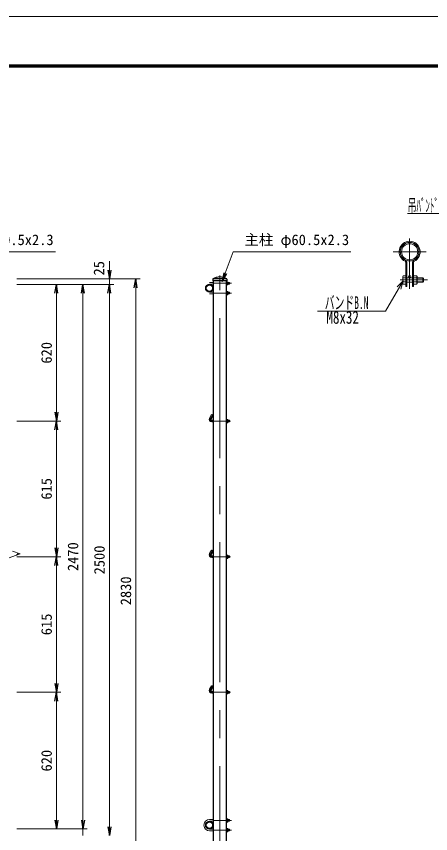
# Model space of a CAD drawing. Units: millimetres, scale not verified. Extents: x -5699 to 5699, y -3329 to 3329.
# Drawn here: x -2539 to -658, y -1097 to 2611 of the extents above; entities that cross this region are included whole.
import ezdxf
from ezdxf.enums import TextEntityAlignment as Align

# ---------------------------------------------------------------- set-up
doc = ezdxf.new("R2010")
doc.units = ezdxf.units.MM
doc.header["$LTSCALE"] = 20
doc.linetypes.add('USER1', pattern=[50.5, 30, -9, 2.5, -9])
doc.linetypes.add('USER3', pattern=[50.8, 31.75, -6.35, 6.35, -6.35])
for name, color, linetype, lineweight in [('0-1_3', 3, 'Continuous', 13), ('0-2_26', 2, 'USER1', 13), ('0-3_1', 1, 'Continuous', 9), ('0-5_28', 7, 'Continuous', 13), ('0-6_23', 2, 'Continuous', 9), ('0-B_0', 7, 'Continuous', 25), ('0-C_D-STR1', 1, 'Continuous', 25), ('0-D_D-STR2', 7, 'Continuous', 13), ('0-E_D-STR3', 3, 'Continuous', 13), ('0-F_D-BMK', 2, 'USER3', 13), ('1-0_D-STR-DIM', 7, 'Continuous', 13), ('1-5_D-STR-TXT', 7, 'Continuous', 13)]:
    doc.layers.add(name, color=color, linetype=linetype, lineweight=lineweight)
doc.styles.add('ＭＳ ゴシック', font='')
doc.styles.get('ＭＳ ゴシック').set_extended_font_data('MS Gothic')

# ---------------------------------------------------------------- blocks, each defined once
blk = doc.blocks.new('_OPEN')
at = {"layer": '0-B_0'}
blk.add_line((-20, 3.33), (0, 0), dxfattribs=at)
blk.add_lwpolyline([(-20, -3.33), (0, 0), (-20, 0)], dxfattribs=at)

msp = doc.modelspace()

# ---------------------------------------------------------------- linework, layer by layer
at = {"layer": '0-1_3'}
for p, q in [((-770.95, 1495.16), (-770.95, 1385.09)), ((-765.95, 1495.16), (-765.95, 1385.09)), ((-740.95, 1495.16), (-740.95, 1385.09)), ((-735.95, 1495.16), (-735.95, 1385.09)), ((-784.2, 1430.84), (-782.46, 1433.86)), ((-784.2, 1430.84), (-784.2, 1399.34)), ((-770.95, 1433.86), (-782.46, 1433.86)), ((-770.95, 1424.48), (-782.46, 1424.48)), ((-770.95, 1433.86), (-770.95, 1396.33)), ((-765.95, 1425.09), (-740.95, 1425.09)), ((-735.95, 1433.86), (-721.52, 1433.86)), ((-735.95, 1396.33), (-735.95, 1433.86)), ((-735.95, 1424.48), (-721.52, 1424.48)), ((-721.52, 1433.86), (-719.7, 1430.72)), ((-719.7, 1399.47), (-719.7, 1430.72)), ((-719.7, 1425.09), (-693.95, 1425.09)), ((-719.7, 1423.22), (-692.08, 1423.22)), ((-693.95, 1425.09), (-690.95, 1422.09)), ((-693.95, 1425.09), (-693.95, 1405.09)), ((-690.95, 1422.09), (-690.95, 1408.09)), ((-784.2, 1399.34), (-782.46, 1396.33)), ((-770.95, 1405.71), (-782.46, 1405.71)), ((-770.95, 1396.33), (-782.46, 1396.33)), ((-770.95, 1385.09), (-765.95, 1385.09)), ((-765.95, 1405.09), (-740.95, 1405.09)), ((-740.95, 1385.09), (-735.95, 1385.09)), ((-735.95, 1405.71), (-721.52, 1405.71)), ((-735.95, 1396.33), (-721.52, 1396.33)), ((-721.52, 1396.33), (-719.7, 1399.47)), ((-719.7, 1406.97), (-692.08, 1406.97)), ((-719.7, 1405.09), (-693.95, 1405.09)), ((-693.95, 1405.09), (-690.95, 1408.09))]:
    msp.add_line(p, q, dxfattribs=at)
msp.add_circle((-753.45, 1430.09), 5, dxfattribs=at)
for centre, radius, start, end in [((-753.45, 1542.59), 47.5, 295.37693, 244.62307), ((-753.45, 1542.59), 42.5, 295.37693, 244.62307), ((-775.95, 1495.16), 5, 0, 64.62307), ((-775.95, 1495.16), 10, 0, 64.62307), ((-730.95, 1495.16), 10, 115.37693, 180), ((-730.95, 1495.16), 5, 115.37693, 180), ((-775.61, 1429.17), 8.31, 145.61585, 214.38415), ((-752.87, 1415.09), 31.05, 162.4121, 197.5879), ((-728.37, 1429.17), 8.31, 325.61586, 34.38414), ((-751.11, 1415.09), 31.05, 342.4121, 17.5879), ((-775.61, 1401.02), 8.31, 145.61585, 214.38415), ((-728.37, 1401.02), 8.31, 325.61585, 34.38416)]:
    msp.add_arc(centre, radius, start, end, dxfattribs=at)
at = {"layer": '0-2_26'}
for p, q in [((-753.45, 1603.27), (-753.45, 1374.1)), ((-678.45, 1542.59), (-828.45, 1542.59)), ((-797, 1415.09), (-672, 1415.09))]:
    msp.add_line(p, q, dxfattribs=at)
at = {"layer": '0-3_1'}
for radius in [42.5, 36.75]:
    msp.add_circle((-753.45, 1542.59), radius, dxfattribs=at)
at = {"layer": '0-5_28'}
for p, q in [((-556, 1715.59), (-762.6, 1715.59)), ((-782.19, 1411.33), (-863.08, 1273.81)), ((-782.19, 1411.33), (-810.7, 1383.28)), ((-782.19, 1411.33), (-792.86, 1372.78)), ((-863.08, 1273.81), (-1171.7, 1273.81))]:
    msp.add_line(p, q, dxfattribs=at)
at = {"layer": '0-6_23'}
for points in [[(-5698.58, 2610.62), (2701.42, 2610.62), (2701.42, -3329.38), (-5698.58, -3329.38)], [(-5428.58, 2390.62), (2431.42, 2390.62), (2431.42, -3109.38), (-5428.58, -3109.38)], [(-5426.08, 2388.12), (2428.92, 2388.12), (2428.92, -3106.88), (-5426.08, -3106.88)], [(-5423.58, 2385.62), (2426.42, 2385.62), (2426.42, -3104.38), (-5423.58, -3104.38)], [(-5421.08, 2383.12), (2423.92, 2383.12), (2423.92, -3101.88), (-5421.08, -3101.88)], [(-5418.58, 2380.62), (2421.42, 2380.62), (2421.42, -3099.38), (-5418.58, -3099.38)]]:
    msp.add_lwpolyline(points, close=True, dxfattribs=at)
at = {"layer": '0-C_D-STR1'}
for p, q in [((-1647.08, 1418.65), (-1647.08, 1410.59)), ((-1582.88, 1410.59), (-1647.08, 1410.59)), ((-1583.21, 1419.59), (-1646.74, 1419.59)), ((-1582.88, 1418.65), (-1582.88, 1410.59))]:
    msp.add_line(p, q, dxfattribs=at)
msp.add_lwpolyline([(-1645.23, 1410.59), (-1645.23, -1410.41), (-1584.73, -1410.41), (-1584.73, 1410.59)], dxfattribs=at)
for centre, radius in [((-1662.23, 1377.59), 17), ((-1662.23, 1377.59), 14.7), ((-1662.23, -1058.41), 17), ((-1662.23, -1058.41), 14.7)]:
    msp.add_circle(centre, radius, dxfattribs=at)
for centre, radius, start, end in [((-1645.58, 1418.65), 1.5, 120.85073, 180), ((-1614.98, 1367.42), 61.17, 59.14927, 120.85073), ((-1584.38, 1418.65), 1.5, 0, 59.14927)]:
    msp.add_arc(centre, radius, start, end, dxfattribs=at)
at = {"layer": '0-D_D-STR2'}
msp.add_line((-2537.28, 166.58), (-2528.72, 175.14), dxfattribs=at)
at = {"layer": '0-E_D-STR3'}
for p, q in [((-1661.23, 1403.59), (-1645.23, 1403.59)), ((-1661.23, 1395.59), (-1645.23, 1395.59)), ((-1584.73, 1407.09), (-1578.93, 1407.09)), ((-1584.73, 1407.09), (-1584.73, 1392.09)), ((-1578.93, 1403.34), (-1584.73, 1403.34)), ((-1578.93, 1395.84), (-1584.73, 1395.84)), ((-1584.73, 1392.09), (-1578.93, 1392.09)), ((-1578.23, 1405.52), (-1578.23, 1393.95)), ((-1578.23, 1403.59), (-1572.43, 1403.59)), ((-1578.23, 1402.89), (-1571.73, 1402.89)), ((-1578.23, 1396.29), (-1571.73, 1396.29)), ((-1578.23, 1395.59), (-1572.43, 1395.59)), ((-1572.43, 1395.59), (-1571.23, 1396.79)), ((-1571.23, 1402.39), (-1571.23, 1396.79)), ((-1661.23, 1359.59), (-1645.23, 1359.59)), ((-1661.23, 1351.59), (-1645.23, 1351.59)), ((-1578.93, 1359.34), (-1584.73, 1359.34)), ((-1578.93, 1351.84), (-1584.73, 1351.84)), ((-1584.73, 1348.09), (-1578.93, 1348.09)), ((-1578.23, 1349.67), (-1578.23, 1361.24)), ((-1578.23, 1359.59), (-1572.43, 1359.59)), ((-1578.23, 1358.89), (-1571.73, 1358.89)), ((-1578.23, 1352.29), (-1571.73, 1352.29)), ((-1578.23, 1351.59), (-1572.43, 1351.59)), ((-1571.23, 1358.39), (-1572.43, 1359.59)), ((-1572.43, 1359.59), (-1572.43, 1351.59)), ((-1572.43, 1351.59), (-1571.23, 1352.79)), ((-1571.23, 1358.39), (-1571.23, 1352.79)), ((-1652.15, 804.18), (-1661.15, 788.59)), ((-1645.23, 800.18), (-1654.23, 784.59)), ((-1645.23, 800.18), (-1652.15, 804.18)), ((-1650.76, 778.59), (-1645.23, 778.59)), ((-1584.73, 782.09), (-1584.73, 767.09)), ((-1584.73, 782.09), (-1578.93, 782.09)), ((-1578.23, 780.52), (-1578.23, 768.95)), ((-1578.23, 778.59), (-1571.96, 778.59)), ((-1571.96, 778.59), (-1571.96, 770.59)), ((-1570.76, 777.39), (-1571.96, 778.59)), ((-1650.76, 770.59), (-1645.23, 770.59)), ((-1578.93, 778.34), (-1584.73, 778.34)), ((-1578.93, 770.84), (-1584.73, 770.84)), ((-1584.73, 767.09), (-1578.93, 767.09)), ((-1578.23, 777.89), (-1571.26, 777.89)), ((-1578.23, 771.29), (-1571.26, 771.29)), ((-1578.23, 770.59), (-1571.96, 770.59)), ((-1571.96, 770.59), (-1570.76, 771.79)), ((-1570.76, 777.39), (-1570.76, 771.79)), ((-1570.76, 777.39), (-1570.76, 771.79)), ((-1652.15, 189.18), (-1661.15, 173.59)), ((-1645.23, 185.18), (-1652.15, 189.18)), ((-1645.23, 185.18), (-1654.23, 169.59)), ((-1650.76, 163.59), (-1645.23, 163.59)), ((-1650.76, 155.59), (-1645.23, 155.59)), ((-1584.73, 167.09), (-1584.73, 152.09)), ((-1584.73, 167.09), (-1578.93, 167.09)), ((-1578.93, 163.34), (-1584.73, 163.34)), ((-1578.93, 155.84), (-1584.73, 155.84)), ((-1584.73, 152.09), (-1578.93, 152.09)), ((-1578.23, 165.52), (-1578.23, 153.95)), ((-1578.23, 163.59), (-1571.96, 163.59)), ((-1578.23, 162.89), (-1571.26, 162.89)), ((-1578.23, 156.29), (-1571.26, 156.29)), ((-1578.23, 155.59), (-1571.96, 155.59)), ((-1571.96, 163.59), (-1571.96, 155.59)), ((-1570.76, 162.39), (-1571.96, 163.59)), ((-1571.96, 155.59), (-1570.76, 156.79)), ((-1570.76, 162.39), (-1570.76, 156.79)), ((-1570.76, 162.39), (-1570.76, 156.79)), ((-1652.15, -425.82), (-1661.15, -441.41)), ((-1645.23, -429.82), (-1654.23, -445.41)), ((-1645.23, -429.82), (-1652.15, -425.82)), ((-1650.76, -451.41), (-1645.23, -451.41)), ((-1650.76, -459.41), (-1645.23, -459.41)), ((-1584.73, -447.91), (-1584.73, -462.91)), ((-1584.73, -447.91), (-1578.93, -447.91)), ((-1578.93, -451.66), (-1584.73, -451.66)), ((-1578.93, -459.16), (-1584.73, -459.16)), ((-1584.73, -462.91), (-1578.93, -462.91)), ((-1578.23, -449.48), (-1578.23, -461.05)), ((-1578.23, -451.41), (-1571.96, -451.41)), ((-1578.23, -452.11), (-1571.26, -452.11)), ((-1578.23, -458.71), (-1571.26, -458.71)), ((-1578.23, -459.41), (-1571.96, -459.41)), ((-1571.96, -451.41), (-1571.96, -459.41)), ((-1570.76, -452.61), (-1571.96, -451.41)), ((-1571.96, -459.41), (-1570.76, -458.21)), ((-1570.76, -452.61), (-1570.76, -458.21)), ((-1570.76, -452.61), (-1570.76, -458.21)), ((-1661.23, -1032.41), (-1645.23, -1032.41)), ((-1584.73, -1028.91), (-1578.93, -1028.91)), ((-1578.93, -1032.66), (-1584.73, -1032.66)), ((-1578.23, -1030.48), (-1578.23, -1042.05)), ((-1578.23, -1032.41), (-1572.43, -1032.41)), ((-1578.23, -1033.11), (-1571.73, -1033.11)), ((-1572.43, -1032.41), (-1571.23, -1033.61)), ((-1572.43, -1040.41), (-1572.43, -1032.41)), ((-1571.23, -1039.21), (-1571.23, -1033.61)), ((-1661.23, -1040.41), (-1645.23, -1040.41)), ((-1578.93, -1040.16), (-1584.73, -1040.16)), ((-1584.73, -1087.91), (-1584.73, -1072.91)), ((-1584.73, -1072.91), (-1578.93, -1072.91)), ((-1578.23, -1039.71), (-1571.73, -1039.71)), ((-1578.23, -1040.41), (-1572.43, -1040.41)), ((-1578.23, -1086.33), (-1578.23, -1074.76)), ((-1571.23, -1039.21), (-1572.43, -1040.41)), ((-1661.23, -1076.41), (-1645.23, -1076.41)), ((-1661.23, -1084.41), (-1645.23, -1084.41)), ((-1578.93, -1076.66), (-1584.73, -1076.66)), ((-1578.93, -1084.16), (-1584.73, -1084.16)), ((-1584.73, -1087.91), (-1578.93, -1087.91)), ((-1578.23, -1076.41), (-1572.43, -1076.41)), ((-1578.23, -1077.11), (-1571.73, -1077.11)), ((-1578.23, -1083.71), (-1571.73, -1083.71)), ((-1578.23, -1084.41), (-1572.43, -1084.41)), ((-1572.43, -1076.41), (-1571.23, -1077.61)), ((-1571.23, -1083.21), (-1571.23, -1077.61))]:
    msp.add_line(p, q, dxfattribs=at)
for points in [[(-1571.23, 1402.39), (-1572.43, 1403.59), (-1572.43, 1395.59)], [(-1584.73, 1348.09), (-1584.73, 1363.09), (-1578.93, 1363.09)], [(-1584.73, -1028.91), (-1584.73, -1043.91), (-1578.93, -1043.91)], [(-1571.23, -1083.21), (-1572.43, -1084.41), (-1572.43, -1076.41)]]:
    msp.add_lwpolyline(points, dxfattribs=at)
for centre, radius, start, end in [((-1661.23, 1377.59), 18, 90, 270), ((-1588.62, 1399.59), 10.39, 338.85295, 21.14705), ((-1581.09, 1393.97), 2.86, 319.0514, 40.9486), ((-1581.02, 1405.22), 2.81, 318.21899, 41.78101), ((-1581.09, 1361.22), 2.86, 319.0514, 40.9486), ((-1588.62, 1355.59), 10.39, 338.85295, 21.14705), ((-1581.02, 1349.97), 2.81, 318.21899, 41.78101), ((-1650.76, 782.59), 12, 150, 270), ((-1650.76, 782.59), 4, 150, 270), ((-1581.02, 780.22), 2.81, 318.21899, 41.78101), ((-1588.62, 774.59), 10.39, 338.85295, 21.14705), ((-1581.09, 768.97), 2.86, 319.0514, 40.9486), ((-1650.76, 167.59), 12, 150, 270), ((-1650.76, 167.59), 4, 150, 270), ((-1588.62, 159.59), 10.39, 338.85295, 21.14705), ((-1581.09, 153.97), 2.86, 319.0514, 40.9486), ((-1581.02, 165.22), 2.81, 318.21899, 41.78101), ((-1650.76, -447.41), 12, 150, 270), ((-1650.76, -447.41), 4, 150, 270), ((-1588.62, -455.41), 10.39, 338.85295, 21.14705), ((-1581.09, -461.03), 2.86, 319.0514, 40.9486), ((-1581.02, -449.78), 2.81, 318.21899, 41.78101), ((-1661.23, -1058.41), 26, 90, 270), ((-1588.62, -1036.41), 10.39, 338.85295, 21.14705), ((-1581.02, -1030.78), 2.81, 318.21899, 41.78101), ((-1661.23, -1058.41), 18, 90, 270), ((-1581.09, -1042.03), 2.86, 319.0514, 40.9486), ((-1581.09, -1074.78), 2.86, 319.0514, 40.9486), ((-1588.62, -1080.41), 10.39, 338.85295, 21.14705), ((-1581.02, -1086.03), 2.81, 318.21899, 41.78101)]:
    msp.add_arc(centre, radius, start, end, dxfattribs=at)
at = {"layer": '0-F_D-BMK'}
for p, q in [((-1614.98, -1425.41), (-1614.98, 1434.59)), ((-1645.23, 1399.59), (-1561.63, 1399.59)), ((-1645.23, 1355.59), (-1561.63, 1355.59)), ((-1645.59, 807.56), (-1657.69, 786.59)), ((-1650.76, 774.59), (-1565.87, 774.59)), ((-1645.59, 192.56), (-1657.69, 171.59)), ((-1650.76, 159.59), (-1565.87, 159.59)), ((-1645.59, -422.44), (-1657.69, -443.41)), ((-1650.76, -455.41), (-1565.87, -455.41)), ((-1645.23, -1036.41), (-1561.63, -1036.41)), ((-1645.23, -1080.41), (-1561.63, -1080.41))]:
    msp.add_line(p, q, dxfattribs=at)
for centre in [(-1650.76, 782.59), (-1650.76, 167.59), (-1650.76, -447.41)]:
    msp.add_arc(centre, 8, 150, 270, dxfattribs=at)
at = {"layer": '1-0_D-STR-DIM'}
for p, q in [((-2116.48, 1459.59), (-2116.48, 1499.59)), ((-2536.48, 1419.59), (-1976.48, 1419.59)), ((-2536.48, 1419.59), (-2096.48, 1419.59)), ((-2116.48, 1394.59), (-2116.48, 1419.59)), ((-2536.48, 1394.59), (-2216.48, 1394.59)), ((-2536.48, 1394.59), (-2096.48, 1394.59)), ((-2536.48, 1394.59), (-2096.48, 1394.59)), ((-2536.48, 1394.59), (-2336.48, 1394.59)), ((-1996.48, 1379.59), (-1996.48, -1370.41)), ((-2356.48, 814.59), (-2356.48, 1354.59)), ((-2236.48, 1354.59), (-2236.48, -1035.41)), ((-2116.48, -1065.41), (-2116.48, 1354.59)), ((-2116.48, 1354.59), (-2116.48, 1314.59)), ((-2536.48, 774.59), (-2336.48, 774.59)), ((-2536.48, 774.59), (-2336.48, 774.59)), ((-2356.48, 734.59), (-2356.48, 199.59)), ((-2591.72, 146.77), (-2521.24, 172.42)), ((-2521.24, 172.42), (-2556.48, 185.25)), ((-2536.48, 159.59), (-2336.48, 159.59)), ((-2536.48, 159.59), (-2336.48, 159.59)), ((-2356.48, 119.59), (-2356.48, -415.41)), ((-2536.48, -455.41), (-2336.48, -455.41)), ((-2536.48, -455.41), (-2336.48, -455.41)), ((-2356.48, -1035.41), (-2356.48, -495.41)), ((-2236.48, -1035.41), (-2236.48, -995.41)), ((-2536.48, -1075.41), (-2216.48, -1075.41)), ((-2536.48, -1075.41), (-2216.48, -1075.41)), ((-2536.48, -1075.41), (-2336.48, -1075.41)), ((-2236.48, -1075.41), (-2236.48, -1105.41))]:
    msp.add_line(p, q, dxfattribs=at)
at = {"layer": '1-5_D-STR-TXT'}
for points in [[(-2361.09, 1542.59), (-2895.77, 1542.59), (-2945.79, 1409.04)], [(-1019.58, 1542.59), (-1554.26, 1542.59), (-1604.29, 1409.04)]]:
    msp.add_lwpolyline(points, dxfattribs=at)

# ---------------------------------------------------------------- block references
at = {"layer": '1-0_D-STR-DIM', "xscale": 2, "yscale": 2}
for p, rotation in [((-2116.48, 1419.59), 270), ((-1996.48, 1419.59), 90), ((-2356.48, 1394.59), 90), ((-2236.48, 1394.59), 90), ((-2116.48, 1394.59), 90), ((-2116.48, 1394.59), 90), ((-2356.48, 774.59), 270), ((-2356.48, 774.59), 90), ((-2356.48, 159.59), 270), ((-2356.48, 159.59), 90), ((-2356.48, -455.41), 270), ((-2356.48, -455.41), 90), ((-2356.48, -1075.41), 270), ((-2236.48, -1075.41), 270), ((-2236.48, -1075.41), 270), ((-2116.48, -1105.41), 270)]:
    msp.add_blockref('_OPEN', p, dxfattribs=dict(at, rotation=rotation))
at = {"layer": '1-5_D-STR-TXT', "xscale": 2, "yscale": 2, "rotation": 249.46512}
msp.add_blockref('_OPEN', (-1604.99, 1407.16), dxfattribs=at)

# ---------------------------------------------------------------- texts
at = {"layer": '0-5_28', "style": 'ＭＳ ゴシック'}
for s, height, width, p in [('吊ﾊﾞﾝﾄﾞ', 57.73, 0.5, (-762.6, 1706.42)), ('バンドB.N', 57.77, 0.55, (-1138.68, 1265.66)), ('M8x32', 57.77, 0.75, (-1131.03, 1199.06))]:
    msp.add_text(s, height=height, dxfattribs=dict(at, width=width)).set_placement(p, align=Align.BOTTOM_LEFT)
at = {"layer": '1-0_D-STR-DIM', "style": 'ＭＳ ゴシック'}
for s, p in [('25', (-2125.21, 1435.24)), ('620', (-2363.23, 1035.34)), ('615', (-2363.23, 418.49)), ('2470', (-2243.23, 94.34)), ('2500', (-2123.23, 79.34)), ('2830', (-2003.23, -60.66)), ('615', (-2363.23, -196.51)), ('620', (-2363.23, -814.66))]:
    msp.add_text(s, height=48.09, rotation=90, dxfattribs=at).set_placement(p, align=Align.BOTTOM_LEFT)
at = {"layer": '1-5_D-STR-TXT', "style": 'ＭＳ ゴシック'}
for p in [(-2844.84, 1558.61), (-1503.34, 1558.61)]:
    msp.add_text('主柱 φ60.5x2.3', height=48.09, dxfattribs=at).set_placement(p, align=Align.BOTTOM_LEFT)

doc.saveas('drawing.dxf')
